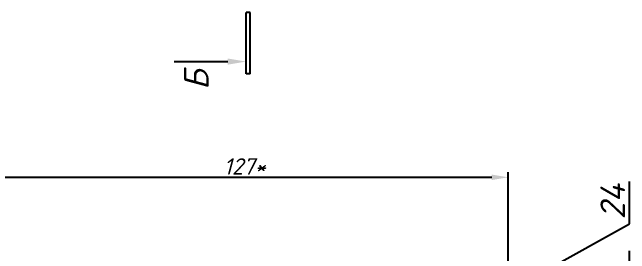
# Model space of a CAD drawing. Header units: millimetres. Extents: x -5427 to 3670, y -5891 to 948.
# Drawn here: x -5349.1 to -5198.4, y -27.1 to 31.7 of the extents above; entities that cross this region are included whole.
import ezdxf

# ---------------------------------------------------------------- set-up
doc = ezdxf.new("R2010")
doc.units = ezdxf.units.MM
doc.header["$MEASUREMENT"] = 0
doc.layers.add('Тонкие', color=140, linetype='Continuous', lineweight=25)
doc.styles.get("Standard").update_dxf_attribs({"font": 'isocpeui.ttf'})
doc.dimstyles.new('ISO-25', dxfattribs={"dimtxt": 4, "dimasz": 4, "dimexe": 1.25, "dimexo": 0, "dimtad": 1, "dimtxsty": 'Standard', "dimcen": 2.5, "dimadec": 0, "dimazin": 0, "dimtfac": 1, "dimtmove": 0, "dimatfit": 3, "dimfxl": 1, "dimarcsym": 0})

# ---------------------------------------------------------------- blocks, each defined once
blk = doc.blocks.new('*D527')
at = {"layer": 'Defpoints', "color": 0, "transparency": 16777216}
for p in [(-5228.05191484591, -8.53148154898031), (-5355.051186382764, -93.32220470112975), (-5228.05191484591, -93.32220470112975)]:
    blk.add_point(p, dxfattribs=at)
at = {"layer": 'Тонкие', "color": 0, "lineweight": -2, "transparency": 16777216}
for p, q in [((-5355.051186382764, -93.32220470112975), (-5355.051186382764, -7.28148154898031)), ((-5228.05191484591, -93.32220470112975), (-5228.05191484591, -7.28148154898031)), ((-5351.051186382764, -8.53148154898031), (-5232.05191484591, -8.53148154898031))]:
    blk.add_line(p, q, dxfattribs=at)
at = {"layer": 'Тонкие', "color": 0, "transparency": 16777216}
for points in [[(-5351.051186382764, -7.864814882313643), (-5351.051186382764, -9.198148215646976), (-5355.051186382764, -8.53148154898031)], [(-5232.05191484591, -7.864814882313643), (-5232.05191484591, -9.198148215646976), (-5228.05191484591, -8.53148154898031)]]:
    blk.add_solid(points, dxfattribs=at)
at = {"layer": 'Тонкие', "color": 0, "transparency": 16777216, "insert": (-5292.3535149905, -5.880723973222734), "char_height": 4, "attachment_point": 5}
blk.add_mtext('127*', dxfattribs=at)

msp = doc.modelspace()

# ---------------------------------------------------------------- linework, layer by layer
at = {"layer": 'Тонкие'}
for p, q in [((-5292.014981032789, 16.66578350335817), (-5292.014981032789, 31.66578350335817)), ((-5291.014981032789, 31.66578350335817), (-5292.014981032789, 31.66578350335817)), ((-5291.014981032789, 16.66578350335817), (-5291.014981032789, 31.66578350335817)), ((-5309.572380345446, 19.67548154963129), (-5296.514981032789, 19.67548154963129)), ((-5291.014981032789, 16.66578350335817), (-5292.014981032789, 16.66578350335817)), ((-5198.401318961991, -19.8600039875239), (-5198.401318961991, -9.570540244200174)), ((-5289.390861538603, -70.06434133474909), (-5198.401318961991, -19.8600039875239)), ((-5198.401318961991, -38.78464214084511), (-5198.401318961991, -26.4243278278575))]:
    msp.add_line(p, q, dxfattribs=at)
msp.add_solid([(-5296.514981032789, 18.92548154963129), (-5296.514981032789, 20.42548154963129), (-5292.014981032789, 19.67548154963129)], dxfattribs=at)

# ---------------------------------------------------------------- texts
for s, p in [('Б', (-5301.184350927389, 12.75406898860979)), ('24', (-5199.536692851179, -18.78233929987459))]:
    msp.add_text(s, height=6, rotation=90, dxfattribs=at).set_placement(p)

# ---------------------------------------------------------------- dimensions: what is measured, and where the dimension line sits
dim = msp.add_linear_dim(base=(-5228.05191484591, -8.53148154898031), p1=(-5355.051186382764, -93.32220470112975), p2=(-5228.05191484591, -93.32220470112975), angle=180, text='127*', dimstyle='ISO-25', dxfattribs=at)
dim.commit()
dim.dimension.update_dxf_attribs({"geometry": '*D527', "text_midpoint": (-5292.3535149905, -8.53148154898031), "dimtype": 160})

doc.saveas('drawing.dxf')
